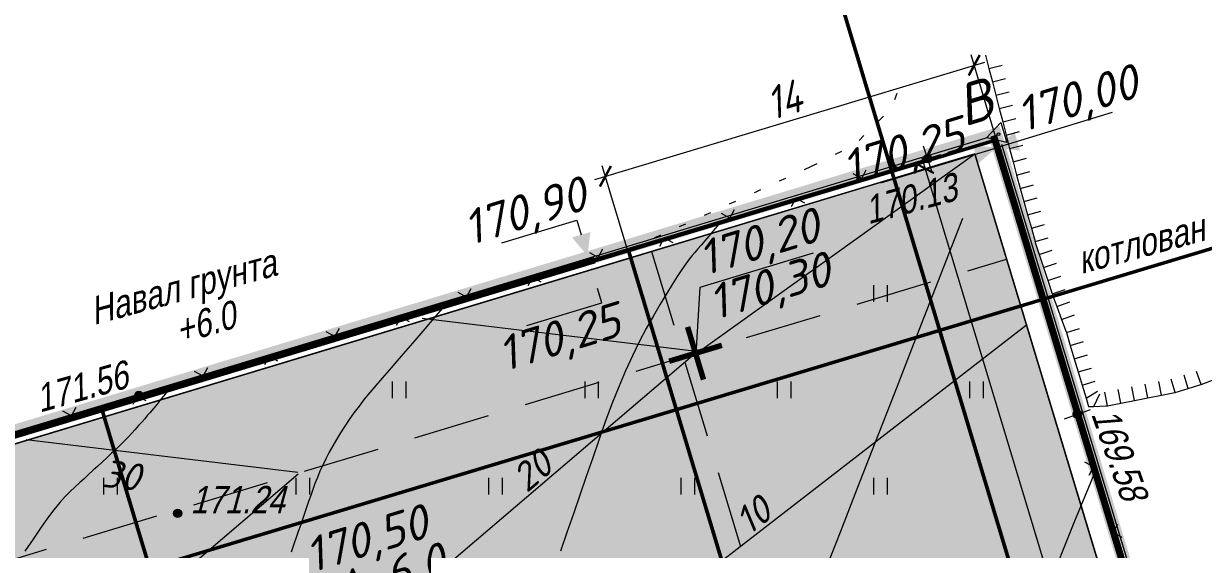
# Model space of a CAD drawing. Header units: millimetres. Extents: x -11347003 to 263213, y -3404021 to 236745.
# Drawn here: x -9126 to 33777, y 173037 to 192149 of the extents above; entities that cross this region are included whole.
import ezdxf

# ---------------------------------------------------------------- set-up
doc = ezdxf.new("R2010")
doc.units = ezdxf.units.MM
for name, pattern in [('20T1', [6, 4, -2]), ('ACAD_ISO05W100', [33, 24, -3, 0, -3, 0, -3]), ('HIDDEN', [5, 3, -2])]:
    doc.linetypes.add(name, pattern=pattern)
doc.layers.get('0').update_dxf_attribs({"lineweight": 13})
for name, color, linetype in [('23', 7, 'Continuous'), ('24', 7, 'Continuous'), ('24_Растительость', 7, 'Continuous'), ('25', 7, 'Continuous'), ('26', 32, 'Continuous'), ('38', 7, 'Continuous'), ('50', 1, 'Continuous'), ('Дороги отмостка', 5, 'Continuous')]:
    doc.layers.add(name, color=color, linetype=linetype)
for name, color, linetype, lineweight in [('Организация рельефа', 7, 'Continuous', 13), ('План зем.масс', 7, 'Continuous', 13), ('Разбивочный план', 7, 'Continuous', 13)]:
    doc.layers.add(name, color=color, linetype=linetype, lineweight=lineweight)
doc.styles.get("Standard").update_dxf_attribs({"font": 'arial.ttf'})
doc.styles.add('ГОСТ 2.304', font='CS_Gost2304.shx')
doc.styles.add('обычный', font='romans.shx', dxfattribs={"width": 0.8, "oblique": 15})
doc.dimstyles.new('цеп200', dxfattribs={"dimscale": 200, "dimtxt": 2.5, "dimasz": 2.5, "dimexe": 2, "dimexo": 0, "dimgap": 1, "dimtad": 1, "dimdec": 0, "dimzin": 9, "dimtxsty": 'обычный', "dimblk": 'OBLIQUE', "dimcen": 5, "dimdle": 2, "dimclrd": 256, "dimclre": 256, "dimclrt": 256, "dimadec": 1, "dimazin": 2, "dimtfac": 1, "dimtdec": 0, "dimtmove": 2, "dimatfit": 3, "dimfxl": 2, "dimlwd": -1, "dimlwe": -1, "dimarcsym": 0})

# ---------------------------------------------------------------- blocks, each defined once
blk = doc.blocks.new('_ArchTick')
at = {"color": 0, "linetype": 'ByBlock', "const_width": 0.15}
blk.add_lwpolyline([(-0.5, -0.5), (0.5, 0.5)], dxfattribs=at)
blk = doc.blocks.new('*D74')
at = {"layer": 'Defpoints', "color": 0, "lineweight": 13, "ltscale": 100, "transparency": 16777216}
for p in [(25460, 187420, 164922), (23666, 186878), (55797, 87014, 164922)]:
    blk.add_point(p, dxfattribs=at)
at = {"layer": 'Разбивочный план', "ltscale": 100, "transparency": 16777216}
for p, q in [((25460, 187420), (23283, 186762)), ((54119, 86089), (23550, 187261)), ((55797, 87014), (53620, 86356))]:
    blk.add_line(p, q, dxfattribs=at)
at = {"layer": 'Разбивочный план', "ltscale": 100, "transparency": 16777216, "xscale": 500, "yscale": 500, "zscale": 500}
for p, rotation in [((23666, 186878), 106.811867587814), ((54003, 86472), 286.811867587814)]:
    blk.add_blockref('_ArchTick', p, dxfattribs=dict(at, rotation=rotation))
at = {"layer": 'Разбивочный план', "lineweight": 18, "ltscale": 100, "transparency": 16777216, "insert": (39265, 136805), "char_height": 500, "attachment_point": 5, "rotation": 286.8119, "style": 'обычный'}
blk.add_mtext('104890', dxfattribs=at)
blk = doc.blocks.new('ывап')
at = {"layer": 'Организация рельефа', "const_width": 200}
for points in [[(-110638, 140223), (-111217, 142137)], [(-109970, 141469), (-111885, 140891)]]:
    blk.add_lwpolyline(points, dxfattribs=at)
blk = doc.blocks.new('подоснова')
at = {"layer": '38', "lineweight": 13}
for points in [[(2205455.857, 442976.834, 1), (2205455.557, 442976.834, 1)], [(2205427.177, 442968.233, 1), (2205426.877, 442968.233, 1)], [(2205461.307, 442967.548, 1), (2205461.007, 442967.548, 1)], [(2205428.59, 442963.944, 1), (2205428.29, 442963.944, 1)]]:
    blk.add_hatch(color=256, dxfattribs=at).paths.add_polyline_path(points)
at = {"layer": '23', "linetype": 'Continuous', "lineweight": 13}
for p, q in [((2205454.513, 442978.989), (2205454.606, 442979.222)), ((2205453.928, 442978.203), (2205454.105, 442978.379)), ((2205453.219, 442977.498), (2205453.396, 442977.674)), ((2205452.364, 442976.996), (2205452.588, 442977.107)), ((2205455.707, 442976.834), (2205453.312, 442976.116)), ((2205451.236, 442976.447), (2205451.461, 442976.551)), ((2205451.461, 442976.551), (2205451.463, 442976.552)), ((2205451.467, 442976.554), (2205451.691, 442976.665)), ((2205453.312, 442976.116), (2205453.48, 442976.427)), ((2205450.328, 442976.028), (2205450.555, 442976.133)), ((2205453.312, 442976.116), (2205450.918, 442975.398)), ((2205453.312, 442976.116), (2205453.001, 442976.284)), ((2205449.42, 442975.609), (2205449.474, 442975.633)), ((2205449.474, 442975.633), (2205449.647, 442975.713)), ((2205448.511, 442975.193), (2205448.738, 442975.297)), ((2205450.918, 442975.398), (2205448.523, 442974.68)), ((2205450.918, 442975.398), (2205450.75, 442975.086)), ((2205450.918, 442975.398), (2205451.229, 442975.23)), ((2205448.523, 442974.68), (2205446.128, 442973.961)), ((2205447.601, 442974.778), (2205447.828, 442974.882)), ((2205448.523, 442974.68), (2205448.212, 442974.847)), ((2205448.523, 442974.68), (2205448.691, 442974.991)), ((2205446.688, 442974.369), (2205446.917, 442974.471)), ((2205446.128, 442973.961), (2205443.734, 442973.243)), ((2205445.775, 442973.962), (2205446.003, 442974.064)), ((2205446.128, 442973.961), (2205445.961, 442973.65)), ((2205446.128, 442973.961), (2205446.44, 442973.794)), ((2205443.734, 442973.243), (2205443.423, 442973.411)), ((2205443.734, 442973.243), (2205443.901, 442973.555)), ((2205443.734, 442973.243), (2205441.339, 442972.525)), ((2205441.339, 442972.525), (2205438.945, 442971.807)), ((2205441.339, 442972.525), (2205441.172, 442972.214)), ((2205441.339, 442972.525), (2205441.65, 442972.358)), ((2205438.945, 442971.807), (2205439.112, 442972.118)), ((2205438.945, 442971.807), (2205436.55, 442971.089)), ((2205438.945, 442971.807), (2205438.633, 442971.975)), ((2205436.55, 442971.089), (2205434.155, 442970.371)), ((2205436.55, 442971.089), (2205436.382, 442970.778)), ((2205436.55, 442971.089), (2205436.861, 442970.921)), ((2205434.155, 442970.371), (2205431.761, 442969.653)), ((2205434.155, 442970.371), (2205433.844, 442970.538)), ((2205434.155, 442970.371), (2205434.323, 442970.682)), ((2205431.761, 442969.653), (2205429.366, 442968.934)), ((2205431.761, 442969.653), (2205431.593, 442969.341)), ((2205431.761, 442969.653), (2205432.072, 442969.485)), ((2205429.366, 442968.934), (2205429.055, 442969.102)), ((2205429.366, 442968.934), (2205429.534, 442969.246)), ((2205429.366, 442968.934), (2205427.027, 442968.233)), ((2205426.971, 442968.216), (2205424.578, 442967.493)), ((2205426.971, 442968.216), (2205426.804, 442967.905)), ((2205427.027, 442968.233), (2205426.971, 442968.216)), ((2205426.971, 442968.216), (2205427.283, 442968.049)), ((2205424.578, 442967.493), (2205424.745, 442967.805)), ((2205424.578, 442967.493), (2205422.185, 442966.771)), ((2205424.578, 442967.493), (2205424.267, 442967.66)), ((2205461.737, 442965.635), (2205461.157, 442967.548)), ((2205461.737, 442965.635), (2205461.425, 442965.802)), ((2205461.737, 442965.635), (2205461.57, 442965.323)), ((2205462.463, 442963.243), (2205461.737, 442965.635)), ((2205462.463, 442963.243), (2205462.629, 442963.554)), ((2205463.188, 442960.85), (2205462.463, 442963.243)), ((2205462.463, 442963.243), (2205462.774, 442963.076))]:
    blk.add_line(p, q, dxfattribs=at)
at = {"layer": '24', "linetype": 'Continuous', "lineweight": 13}
for points in [[(2205455.55, 442977.309), (2205455.864, 442976.359)], [(2205460.686, 442967.381), (2205461.628, 442967.716)]]:
    blk.add_lwpolyline(points, dxfattribs=at)
at = {"layer": '24_Растительость', "linetype": 'Continuous', "lineweight": 13}
for p, q in [((2205453.751, 442971.635), (2205453.751, 442972.235)), ((2205454.246, 442971.635), (2205454.246, 442972.235)), ((2205436.251, 442968.135), (2205436.251, 442968.735)), ((2205436.746, 442968.135), (2205436.746, 442968.735)), ((2205443.251, 442968.135), (2205443.251, 442968.735)), ((2205443.746, 442968.135), (2205443.746, 442968.735)), ((2205450.251, 442968.135), (2205450.251, 442968.735)), ((2205450.746, 442968.135), (2205450.746, 442968.735)), ((2205457.251, 442968.135), (2205457.251, 442968.735)), ((2205457.746, 442968.135), (2205457.746, 442968.735)), ((2205425.751, 442964.635), (2205425.751, 442965.235)), ((2205426.246, 442964.635), (2205426.246, 442965.235)), ((2205432.751, 442964.635), (2205432.751, 442965.235)), ((2205433.246, 442964.635), (2205433.246, 442965.235)), ((2205439.751, 442964.635), (2205439.751, 442965.235)), ((2205440.246, 442964.635), (2205440.246, 442965.235)), ((2205446.751, 442964.635), (2205446.751, 442965.235)), ((2205447.246, 442964.635), (2205447.246, 442965.235)), ((2205453.751, 442964.635), (2205453.751, 442965.235)), ((2205454.246, 442964.635), (2205454.246, 442965.235))]:
    blk.add_line(p, q, dxfattribs=at)
at = {"layer": '25', "linetype": 'Continuous', "lineweight": 13}
blk.add_line((2205462.191, 442967.848), (2205462.248, 442967.859), dxfattribs=at)
at = {"layer": '26', "linetype": 'Continuous', "lineweight": 13}
for p, q in [((2205457.815, 442980.598), (2205457.94, 442980.114)), ((2205457.94, 442980.114), (2205458.424, 442980.238)), ((2205457.94, 442980.114), (2205458.064, 442979.63)), ((2205458.064, 442979.63), (2205458.548, 442979.754)), ((2205458.064, 442979.63), (2205458.189, 442979.145)), ((2205458.189, 442979.145), (2205458.673, 442979.27)), ((2205458.189, 442979.145), (2205458.251, 442978.905)), ((2205458.251, 442978.905), (2205458.314, 442978.661)), ((2205458.314, 442978.661), (2205458.798, 442978.787)), ((2205458.314, 442978.661), (2205458.44, 442978.177)), ((2205458.44, 442978.177), (2205458.923, 442978.303)), ((2205458.44, 442978.177), (2205458.565, 442977.693)), ((2205458.565, 442977.693), (2205459.049, 442977.819)), ((2205458.565, 442977.693), (2205458.691, 442977.209)), ((2205458.692, 442977.206), (2205459.175, 442977.333)), ((2205458.692, 442977.206), (2205458.819, 442976.722)), ((2205458.819, 442976.722), (2205459.303, 442976.85)), ((2205458.819, 442976.722), (2205458.935, 442976.282)), ((2205458.947, 442976.239), (2205459.429, 442976.373)), ((2205458.935, 442976.282), (2205458.947, 442976.239)), ((2205458.947, 442976.239), (2205459.081, 442975.757)), ((2205459.081, 442975.757), (2205459.562, 442975.891)), ((2205459.081, 442975.757), (2205459.214, 442975.275)), ((2205459.214, 442975.275), (2205459.696, 442975.409)), ((2205459.214, 442975.275), (2205459.348, 442974.794)), ((2205459.348, 442974.794), (2205459.83, 442974.927)), ((2205459.348, 442974.794), (2205459.482, 442974.312)), ((2205459.482, 442974.312), (2205459.964, 442974.446)), ((2205459.482, 442974.312), (2205459.615, 442973.83)), ((2205459.615, 442973.83), (2205460.097, 442973.964)), ((2205459.615, 442973.83), (2205459.625, 442973.795)), ((2205459.625, 442973.795), (2205459.77, 442973.355)), ((2205459.77, 442973.355), (2205460.245, 442973.511)), ((2205459.77, 442973.355), (2205459.926, 442972.88)), ((2205459.926, 442972.88), (2205460.401, 442973.036)), ((2205459.926, 442972.88), (2205460.083, 442972.405)), ((2205460.083, 442972.405), (2205460.558, 442972.561)), ((2205460.083, 442972.405), (2205460.239, 442971.93)), ((2205460.239, 442971.93), (2205460.714, 442972.086)), ((2205460.239, 442971.93), (2205460.256, 442971.878)), ((2205460.256, 442971.878), (2205460.411, 442971.46)), ((2205460.411, 442971.46), (2205460.88, 442971.634)), ((2205460.411, 442971.46), (2205460.584, 442970.991)), ((2205460.584, 442970.991), (2205461.053, 442971.165)), ((2205460.584, 442970.991), (2205460.751, 442970.54)), ((2205460.751, 442970.54), (2205460.756, 442970.522)), ((2205460.756, 442970.522), (2205461.235, 442970.665)), ((2205460.756, 442970.522), (2205460.899, 442970.043)), ((2205460.899, 442970.043), (2205461.379, 442970.186)), ((2205460.899, 442970.043), (2205461.043, 442969.564)), ((2205461.043, 442969.564), (2205461.522, 442969.707)), ((2205461.043, 442969.564), (2205461.186, 442969.085)), ((2205461.186, 442969.085), (2205461.665, 442969.228)), ((2205461.186, 442969.085), (2205461.329, 442968.606)), ((2205465.663, 442968.633), (2205465.485, 442969.1)), ((2205461.329, 442968.606), (2205461.808, 442968.749)), ((2205461.329, 442968.606), (2205461.472, 442968.126)), ((2205463.72, 442968.147), (2205463.624, 442968.638)), ((2205464.211, 442968.243), (2205464.115, 442968.734)), ((2205464.707, 442968.34), (2205464.561, 442968.818)), ((2205465.185, 442968.486), (2205465.039, 442968.964)), ((2205465.185, 442968.486), (2205465.641, 442968.625)), ((2205465.641, 442968.625), (2205465.663, 442968.633)), ((2205465.663, 442968.633), (2205466.13, 442968.811)), ((2205461.472, 442968.126), (2205461.887, 442968.389)), ((2205461.749, 442967.834), (2205461.969, 442968.294)), ((2205462.248, 442967.859), (2205462.152, 442968.35)), ((2205462.739, 442967.955), (2205462.643, 442968.446)), ((2205463.23, 442968.051), (2205463.134, 442968.542)), ((2205463.72, 442968.147), (2205464.211, 442968.243)), ((2205464.211, 442968.243), (2205464.702, 442968.339)), ((2205464.707, 442968.34), (2205465.185, 442968.486)), ((2205461.472, 442968.126), (2205461.561, 442967.828)), ((2205461.561, 442967.828), (2205461.749, 442967.834)), ((2205461.749, 442967.834), (2205462.191, 442967.848)), ((2205462.248, 442967.859), (2205462.739, 442967.955)), ((2205462.739, 442967.955), (2205463.23, 442968.051)), ((2205463.23, 442968.051), (2205463.72, 442968.147))]:
    blk.add_line(p, q, dxfattribs=at)
for points in [[(2205456.981, 442974.663), (2205456.099, 442972.402), (2205455.274, 442970.288), (2205454.506, 442968.319), (2205453.794, 442966.496), (2205453.14, 442964.819), (2205452.542, 442963.287), (2205452.002, 442961.902)], [(2205448.251, 442974.599), (2205448.072, 442974.392), (2205447.905, 442974.198), (2205447.749, 442974.017), (2205447.604, 442973.85), (2205447.471, 442973.696), (2205447.35, 442973.556), (2205447.24, 442973.429), (2205447.142, 442973.315), (2205447.039, 442973.187), (2205446.915, 442973.018), (2205446.771, 442972.806), (2205446.606, 442972.554), (2205446.42, 442972.259), (2205446.213, 442971.923), (2205445.986, 442971.545), (2205445.737, 442971.126), (2205445.48, 442970.67), (2205445.226, 442970.185), (2205444.975, 442969.67), (2205444.727, 442969.124), (2205444.482, 442968.549), (2205444.24, 442967.944), (2205444.001, 442967.309), (2205443.765, 442966.644), (2205443.53, 442965.965), (2205443.296, 442965.285), (2205443.061, 442964.605), (2205442.827, 442963.925), (2205442.592, 442963.246), (2205442.358, 442962.566)], [(2205438.239, 442971.595), (2205437.819, 442971.11), (2205437.427, 442970.656), (2205437.061, 442970.233), (2205436.723, 442969.842), (2205436.411, 442969.482), (2205436.127, 442969.153), (2205435.87, 442968.856), (2205435.64, 442968.59), (2205435.428, 442968.34), (2205435.225, 442968.092), (2205435.033, 442967.846), (2205434.85, 442967.601), (2205434.676, 442967.357), (2205434.512, 442967.115), (2205434.358, 442966.874), (2205434.213, 442966.635), (2205434.077, 442966.398), (2205433.949, 442966.163), (2205433.829, 442965.931), (2205433.718, 442965.702), (2205433.614, 442965.475), (2205433.519, 442965.25), (2205433.432, 442965.029), (2205433.353, 442964.809), (2205433.277, 442964.592), (2205433.202, 442964.374), (2205433.127, 442964.156), (2205433.052, 442963.938), (2205432.977, 442963.72), (2205432.901, 442963.502), (2205432.826, 442963.284), (2205432.751, 442963.066), (2205432.666, 442962.825), (2205432.562, 442962.537)], [(2205428.226, 442968.593), (2205428.138, 442968.482), (2205428.055, 442968.378), (2205427.978, 442968.282), (2205427.907, 442968.192), (2205427.841, 442968.11), (2205427.781, 442968.035), (2205427.727, 442967.966), (2205427.678, 442967.905), (2205427.628, 442967.843), (2205427.568, 442967.771), (2205427.5, 442967.689), (2205427.422, 442967.598), (2205427.335, 442967.497), (2205427.239, 442967.385), (2205427.134, 442967.265), (2205427.02, 442967.134), (2205426.898, 442966.997), (2205426.77, 442966.858), (2205426.636, 442966.717), (2205426.496, 442966.573), (2205426.349, 442966.427), (2205426.197, 442966.279), (2205426.038, 442966.128), (2205425.873, 442965.975), (2205425.705, 442965.82), (2205425.537, 442965.666), (2205425.369, 442965.511), (2205425.201, 442965.357), (2205425.033, 442965.203), (2205424.865, 442965.049), (2205424.697, 442964.894), (2205424.53, 442964.74), (2205424.352, 442964.563), (2205424.156, 442964.342), (2205423.94, 442964.077), (2205423.705, 442963.767), (2205423.451, 442963.412), (2205423.178, 442963.012), (2205422.886, 442962.568)], [(2205461.79, 442965.437), (2205461.41, 442964.539), (2205461.048, 442963.664), (2205460.706, 442962.814), (2205460.381, 442961.989)]]:
    blk.add_lwpolyline(points, dxfattribs=at)
at = {"layer": '38', "lineweight": 13}
for centre in [(2205455.707, 442976.834), (2205427.027, 442968.233), (2205461.157, 442967.548), (2205428.44, 442963.944)]:
    blk.add_circle(centre, 0.15, dxfattribs=at)
at = {"layer": '50', "linetype": 'Continuous', "lineweight": 13}
for p, q in [((2205457.857, 442977.599), (2205458.371, 442978.146)), ((2205458.371, 442978.146), (2205458.588, 442977.428)), ((2205310.971, 442933.219), (2205457.929, 442977.621)), ((2205458.588, 442977.428), (2205457.857, 442977.599)), ((2205458.396, 442977.37), (2205503.332, 442828.64))]:
    blk.add_line(p, q, dxfattribs=at)
blk.add_circle((2205458.288, 442977.729), 0.05, dxfattribs=at)
at = {"layer": '25', "linetype": 'Continuous', "lineweight": 13, "oblique": 15, "width": 0.8}
for s, rotation, p in [('котлован -6.0', 15.1761, (2205461.297, 442972.642)), ('Навал грунта', 15.1761, (2205425.394, 442970.786)), ('+6.0', 16.4355, (2205428.511, 442970.088))]:
    blk.add_text(s, height=1, rotation=rotation, dxfattribs=at).set_placement(p)
at = {"layer": '38', "lineweight": 13, "oblique": 15, "width": 0.8}
for s, rotation, p in [('170.13    ', 15.2358, (2205453.557, 442974.449)), ('171.56    ', 15.7792, (2205423.422, 442967.601)), ('169.58    ', 289.3333, (2205461.65, 442967.56))]:
    blk.add_text(s, height=1, rotation=rotation, dxfattribs=at).set_placement(p)
blk.add_text('171.24    ', height=1, dxfattribs=at).set_placement((2205428.9, 442963.94))
blk = doc.blocks.new('*D252')
at = {"layer": 'Defpoints', "color": 0, "lineweight": 13, "ltscale": 100, "transparency": 16777216}
for p in [(25442, 190634), (26257, 187926), (12845, 183891)]:
    blk.add_point(p, dxfattribs=at)
at = {"layer": 'План зем.масс', "ltscale": 100, "transparency": 16777216}
for p, q in [((26257, 187926), (25327, 191017)), ((11648, 186484), (25825, 190749)), ((12845, 183891), (11915, 186982))]:
    blk.add_line(p, q, dxfattribs=at)
at = {"layer": 'План зем.масс', "ltscale": 100, "transparency": 16777216, "xscale": 600, "yscale": 600, "zscale": 600}
for p, rotation in [((25442, 190634), 16.74579293206973), ((12031, 186599), 196.7457929320697)]:
    blk.add_blockref('_ArchTick', p, dxfattribs=dict(at, rotation=rotation))
at = {"layer": 'План зем.масс', "lineweight": 15, "ltscale": 100, "transparency": 16777216, "insert": (18506, 189383), "char_height": 1200, "attachment_point": 5, "rotation": 16.7458, "style": 'обычный'}
blk.add_mtext('14', dxfattribs=at)

msp = doc.modelspace()

# ---------------------------------------------------------------- hatches: boundary and pattern name
at = {"layer": 'Дороги отмостка', "ltscale": 100, "true_color": 0xb3b3b3, "transparency": 33554636}
h = msp.add_hatch(color=253, dxfattribs=at)
h.dxf.hatch_style = 1
edge = h.paths.add_edge_path()
edge.add_line((-173193.1, -42190.78), (-169868.53, -53194.07))
edge.add_line((-169868.53, -53194.07), (43363.33, 11128.7))
edge.add_arc((50622.86, -13304.75), 25489.1, 61.597888, 106.547434, ccw=False)
edge.add_arc((49632.09, -13444.31), 26095.55, 15.89707, 59.829846, ccw=False)
edge.add_line((74729.62, -6296.48), (88497.06, -58459.16))
edge.add_line((88497.06, -58459.16), (96402.73, -56358.49))
edge.add_line((96402.73, -56358.49), (82925.05, -5636.74))
edge.add_line((82925.05, -5636.74), (82132.84, -2655.36))
edge.add_arc((106123.06, 4065.73), 24913.93, 106.820462, 195.650713, ccw=False)
edge.add_line((98913.63, 27913.74), (189357.24, 55296.68))
edge.add_line((189357.24, 55296.68), (185978.78, 66478.32))
edge.add_line((185978.78, 66478.32), (84019.88, 35614.25))
edge.add_line((84019.88, 35614.25), (70016.49, 31388.54))
edge.add_arc((68281.13, 37132.11), 6000, 196.861208, 286.811603, ccw=False)
edge.add_line((62539.07, 35391.79), (47679.91, 84561.8))
edge.add_line((47679.91, 84561.8), (48908.85, 84932.92))
edge.add_line((48908.85, 84932.92), (48332.86, 84758.56))
edge.add_line((48332.86, 84758.56), (48331.68, 84758.14))
edge.add_line((48331.68, 84758.14), (47827.2, 86435.15))
edge.add_line((47827.2, 86435.15), (55292.77, 88691.02))
edge.add_line((55292.77, 88691.02), (55797.25, 87014.01))
edge.add_line((55797.25, 87014.01), (29220.25, 174975.45))
edge.add_line((29220.25, 174975.45), (25460.25, 187419.82))
edge.add_line((25460.25, 187419.82), (13015.88, 183659.83))
edge.add_line((13015.88, 183659.83), (-120689.34, 143261.64))
edge.add_line((-120689.34, 143261.64), (-116349.46, 128903.14))
edge.add_line((-116349.46, 128903.14), (-75470.99, -6401.08))
edge.add_arc((-81214.58, -8136.35), 6000, -73.188144, 16.810756, ccw=False)
edge.add_line((-79479.2, -13879.91), (-173193.1, -42190.78))
h.paths.add_polyline_path([(-67295.96, 9558.78), (-38669.05, 18208.23), (-38673.48, 18205.26), (-37716.22, 18494.49), (-37711.79, 18497.46), (-9334.09, 27071.61), (-9335.24, 27075.47), (-8377.98, 27364.7), (-8376.83, 27360.84), (20964.54, 36226.16), (20962.79, 36232.02), (21920.05, 36521.25), (21921.8, 36515.39), (38672.68, 41576.57), (35335.25, 52622.37), (35335.24, 52622.37), (34698.93, 54728.34), (34698.94, 54728.34), (31555.89, 65130.83), (31556.02, 65130.87), (31266.79, 66088.13), (31266.65, 66088.09), (29882.69, 70668.55), (33027.46, 76536.44), (32674.08, 76725.82), (32655.41, 76723.38), (29829.97, 78225.69), (29853.58, 78237.41), (29479.89, 78419.27), (28246.56, 76083.63), (28126.22, 76481.9), (31256.24, 82322.26), (30944.81, 82489.16), (30906.18, 82515.83), (28080.75, 84018.13), (28083.21, 84022.82), (27730.65, 84211.76), (26490.1, 81897), (25815.58, 84131.69), (28945.65, 89972.15), (28593.09, 90161.1), (27997.8, 90480.13), (26287.67, 91396.64), (25744.23, 91687.89), (25396.45, 91817.59), (24179, 89545.93), (22914.44, 93731.24), (26045.01, 99571.95), (25692.43, 99760.86), (25420.91, 99906.42), (23172.83, 101111.23), (22871.99, 101272.46), (22519.43, 101461.41), (21278.3, 99146.32), (21164.61, 99522.62), (24294.96, 105362.85), (23934.46, 105556), (23520.86, 105777.71), (21356.12, 106937.85), (21120.84, 107063.95), (20769.14, 107252.48), (19528.47, 104937.7), (17478.19, 111723.47), (20608.93, 117564.45), (20248.64, 117757.54), (19840.68, 117976.18), (17740.96, 119101.48), (17435.92, 119265), (17075.59, 119458.06), (15842.52, 117138.68), (15728.8, 117514.98), (18859.16, 123355.9), (18498.92, 123548.93), (18187.75, 123715.73), (15999.72, 124888.36), (15686.08, 125056.44), (15333.52, 125245.39), (14092.55, 122929.84), (13199.15, 125885.75), (13199.36, 125885.82), (12910.13, 126843.08), (12909.92, 126843.01), (10903.11, 133484.91), (10903.2, 133484.94), (10613.97, 134442.2), (10613.88, 134442.17), (8921.41, 140043.7), (12050.81, 145883.1), (11698.25, 146072.05), (11269.06, 146302.06), (8877.76, 147583.63), (8525.2, 147772.57), (7724.66, 146278.82), (7285.24, 145458.9), (7151.21, 145903.12), (10281.61, 151744.19), (9929.05, 151933.14), (9481.76, 152172.52), (7517.49, 153225.23), (7108.35, 153443.95), (6756.1, 153633.84), (5514.95, 151317.97), (4898.53, 153361.66), (8029.99, 159204.72), (7677.42, 159393.66), (7220.99, 159638.28), (5312.71, 160660.98), (4856.77, 160904.85), (4504.04, 161094.37), (3263.04, 158777.95), (2108.94, 162600.37), (2107.41, 162599.96), (1818.18, 163557.22), (1820.31, 163557.81), (440.28, 168127.42), (-16314.54, 163065.06), (-16314.49, 163065.38), (-17271.75, 162776.15), (-17271.66, 162775.87), (-105533.76, 136108.02), (-99477.24, 116063.8), (-99475, 116064.47), (-99188.08, 115106.52), (-99188, 115106.54), (-89085.11, 81670.69), (-89081.02, 81671.92), (-88794.1, 80713.96), (-88795.87, 80713.43), (-87850.31, 77584.1), (-87847.11, 77585.05), (-86921.53, 74521.83), (-86924.74, 74520.88), (-78727.42, 47391.57), (-78721.28, 47392.67), (-78434.36, 46434.72), (-78438.17, 46434.31)], flags=0)
edge = h.paths.add_edge_path(flags=16)
edge.add_line((-7599.57, 169073.17), (-328.42, 171270.1))
edge.add_arc((1118.98, 166468.1), 5015.39, -23.678678, 106.773719, ccw=False)
edge.add_line((5712.14, 164453.89), (4504.04, 161094.37))
edge.add_line((4504.04, 161094.37), (4856.77, 160904.85))
edge.add_line((4856.77, 160904.85), (5312.71, 160660.98))
edge.add_line((5312.71, 160660.98), (7220.99, 159638.28))
edge.add_line((7220.99, 159638.28), (7677.42, 159393.66))
edge.add_line((7677.42, 159393.66), (8029.99, 159204.72))
edge.add_line((8029.99, 159204.72), (4898.53, 153361.66))
edge.add_line((4898.53, 153361.66), (5514.95, 151317.97))
edge.add_line((5514.95, 151317.97), (6756.1, 153633.84))
edge.add_line((6756.1, 153633.84), (7108.35, 153443.95))
edge.add_line((7108.35, 153443.95), (7517.49, 153225.23))
edge.add_line((7517.49, 153225.23), (9481.76, 152172.52))
edge.add_line((9481.76, 152172.52), (9929.05, 151933.14))
edge.add_line((9929.05, 151933.14), (10281.61, 151744.19))
edge.add_line((10281.61, 151744.19), (7151.21, 145903.12))
edge.add_line((7151.21, 145903.12), (7285.24, 145458.9))
edge.add_line((7285.24, 145458.9), (7724.66, 146278.82))
edge.add_line((7724.66, 146278.82), (8525.2, 147772.57))
edge.add_line((8525.2, 147772.57), (8877.76, 147583.63))
edge.add_line((8877.76, 147583.63), (11269.06, 146302.06))
edge.add_line((11269.06, 146302.06), (11698.25, 146072.05))
edge.add_line((11698.25, 146072.05), (12050.81, 145883.1))
edge.add_line((12050.81, 145883.1), (10172.03, 142377.45))
edge.add_line((10172.03, 142377.45), (11719.9, 137254.5))
edge.add_line((11719.9, 137254.5), (12761.13, 133808.37))
edge.add_line((12761.13, 133808.37), (15055.02, 126216.31))
edge.add_line((15055.02, 126216.31), (13262.88, 125674.82))
edge.add_line((13262.88, 125674.82), (14092.55, 122929.84))
edge.add_line((14092.55, 122929.84), (15333.52, 125245.39))
edge.add_line((15333.52, 125245.39), (15686.08, 125056.44))
edge.add_line((15686.08, 125056.44), (15999.72, 124888.36))
edge.add_line((15999.72, 124888.36), (18187.75, 123715.73))
edge.add_line((18187.75, 123715.73), (18498.92, 123548.93))
edge.add_line((18498.92, 123548.93), (18859.16, 123355.9))
edge.add_line((18859.16, 123355.9), (15728.8, 117514.98))
edge.add_line((15728.8, 117514.98), (15842.52, 117138.68))
edge.add_line((15842.52, 117138.68), (17075.59, 119458.06))
edge.add_line((17075.59, 119458.06), (17435.92, 119265))
edge.add_line((17435.92, 119265), (17740.96, 119101.48))
edge.add_line((17740.96, 119101.48), (19840.68, 117976.18))
edge.add_line((19840.68, 117976.18), (20248.64, 117757.54))
edge.add_line((20248.64, 117757.54), (20608.93, 117564.45))
edge.add_line((20608.93, 117564.45), (17478.19, 111723.47))
edge.add_line((17478.19, 111723.47), (17753.43, 110812.52))
edge.add_line((17753.43, 110812.52), (18100.51, 109663.81))
edge.add_line((18100.51, 109663.81), (18675.73, 107760.02))
edge.add_line((18675.73, 107760.02), (18794.66, 107366.39))
edge.add_line((18794.66, 107366.39), (19528.47, 104937.7))
edge.add_line((19528.47, 104937.7), (20769.14, 107252.48))
edge.add_line((20769.14, 107252.48), (21120.84, 107063.95))
edge.add_line((21120.84, 107063.95), (21356.12, 106937.85))
edge.add_line((21356.12, 106937.85), (23520.86, 105777.71))
edge.add_line((23520.86, 105777.71), (23934.46, 105556))
edge.add_line((23934.46, 105556), (24294.96, 105362.85))
edge.add_line((24294.96, 105362.85), (21164.61, 99522.62))
edge.add_line((21164.61, 99522.62), (21278.3, 99146.32))
edge.add_line((21278.3, 99146.32), (22519.43, 101461.41))
edge.add_line((22519.43, 101461.41), (22871.99, 101272.46))
edge.add_line((22871.99, 101272.46), (23130.62, 101133.85))
edge.add_line((23130.62, 101133.85), (25406.28, 99914.26))
edge.add_line((25406.28, 99914.26), (25692.43, 99760.86))
edge.add_line((25692.43, 99760.86), (26045.01, 99571.95))
edge.add_line((26045.01, 99571.95), (22914.44, 93731.24))
edge.add_line((22914.44, 93731.24), (24179, 89545.93))
edge.add_line((24179, 89545.93), (25396.45, 91817.59))
edge.add_line((25396.45, 91817.59), (25744.23, 91687.89))
edge.add_line((25744.23, 91687.89), (26287.67, 91396.64))
edge.add_line((26287.67, 91396.64), (27997.8, 90480.13))
edge.add_line((27997.8, 90480.13), (28593.09, 90161.1))
edge.add_line((28593.09, 90161.1), (28945.65, 89972.15))
edge.add_line((28945.65, 89972.15), (25815.58, 84131.69))
edge.add_line((25815.58, 84131.69), (26490.1, 81897))
edge.add_line((26490.1, 81897), (27730.65, 84211.76))
edge.add_line((27730.65, 84211.76), (28083.21, 84022.82))
edge.add_line((28083.21, 84022.82), (28080.75, 84018.13))
edge.add_line((28080.75, 84018.13), (30906.18, 82515.83))
edge.add_line((30906.18, 82515.83), (30944.81, 82489.16))
edge.add_line((30944.81, 82489.16), (31256.24, 82322.26))
edge.add_line((31256.24, 82322.26), (28126.22, 76481.9))
edge.add_line((28126.22, 76481.9), (28246.56, 76083.63))
edge.add_line((28246.56, 76083.63), (29479.89, 78419.27))
edge.add_line((29479.89, 78419.27), (29853.56, 78237.39))
edge.add_line((29853.56, 78237.39), (29829.97, 78225.69))
edge.add_line((29829.97, 78225.69), (32655.41, 76723.38))
edge.add_line((32655.41, 76723.38), (32674.08, 76725.82))
edge.add_line((32674.08, 76725.82), (33027.46, 76536.44))
edge.add_line((33027.46, 76536.44), (32555.09, 75655.04))
edge.add_line((32555.09, 75655.04), (34382.93, 74675.45))
edge.add_arc((32965.82, 72031.24), 3000, 16.802462, 61.811876, ccw=False)
edge.add_line((35837.75, 72898.46), (43910.72, 46164.96))
edge.add_arc((37688.23, 44285.98), 6500, -73.186047, 16.802462, ccw=False)
edge.add_line((39568.45, 38063.86), (-63795.62, 6829.33))
edge.add_arc((-65820.45, 13530.08), 7000, 196.811876, 286.813756, ccw=False)
edge.add_line((-72521.27, 11505.47), (-107823.47, 128344.63))
edge.add_arc((-98250.88, 131236.93), 10000, 106.811876, 196.811876, ccw=False)
edge.add_line((-101143.18, 140809.53), (-7599.57, 169073.17))
edge = h.paths.add_edge_path(flags=16)
edge.add_arc((-51603.19, 1614.13), 3500, 61.79635, 151.827402, ccw=False)
edge.add_line((-49949.06, 4698.59), (-47146, 3195.37))
edge.add_line((-47146, 3195.37), (-15271.5, 12843.15))
edge.add_line((-15271.5, 12843.15), (-13769.8, 15647.03))
edge.add_arc((-10684.45, 13994.58), 3500, 61.79635, 151.827402, ccw=False)
edge.add_line((-9030.32, 17079.03), (-6227.26, 15575.81))
edge.add_line((-6227.26, 15575.81), (26386.52, 25429.87))
edge.add_line((26386.52, 25429.87), (28182.43, 28783.07))
edge.add_arc((32751.59, 26428.92), 5139.97, 83.765376, 152.741314, ccw=False)
edge.add_line((33309.79, 31538.49), (40725.34, 30508.42))
edge.add_arc((39825.06, 24213.59), 6358.88, 25.104889, 81.860847, ccw=False)
edge.add_arc((43141.73, 25989.36), 2609.85, -73.959673, 20.691546, ccw=False)
edge.add_line((43862.87, 23481.12), (-53012.96, -5789.29))
edge.add_arc((-53736.04, -3396.14), 2500, 196.563536, 286.811856, ccw=False)
edge.add_line((-56132.3, -4108.84), (-56293.67, -3566.28))
edge.add_arc((-49905.02, -1824.79), 6621.75, 153.387876, 195.247904, ccw=False)
edge.add_line((-55825.26, 1141.41), (-54688.54, 3266.59))
edge = h.paths.add_edge_path(flags=16)
edge.add_line((49003.73, 36519.35), (51875.51, 37387.04))
edge.add_arc((52453.97, 35472.53), 2000, 16.811876, 106.811876, ccw=False)
edge.add_line((54368.49, 36050.99), (55315.72, 32899.45))
edge.add_arc((51930.22, 32015.94), 3498.89, -163.20637, 14.626183, ccw=False)
edge.add_line((48580.56, 31005.02), (47667.67, 34026.37))
edge.add_arc((49582.19, 34604.84), 2000, 106.811876, 196.811876, ccw=False)
edge = h.paths.add_edge_path(flags=16)
edge.add_line((-67366.24, 1358.87), (-64494.46, 2226.56))
edge.add_arc((-63916, 312.04), 2000, 16.811876, 106.811876, ccw=False)
edge.add_line((-62001.48, 890.5), (-61054.25, -2261.04))
edge.add_arc((-64439.75, -3144.55), 3498.89, -163.20637, 14.626183, ccw=False)
edge.add_line((-67789.41, -4155.47), (-68702.29, -1134.11))
edge.add_arc((-66787.78, -555.65), 2000, 106.811876, 196.811876, ccw=False)

# ---------------------------------------------------------------- linework, layer by layer
at = {"color": 242, "linetype": 'ACAD_ISO05W100', "lineweight": 40, "ltscale": 400, "const_width": 500}
msp.add_lwpolyline([(-76220.19, -5851.77), (71384.47, 38568.32), (26205.44, 188096.47), (-121350, 143513.48)], close=True, dxfattribs=at)
msp.add_lwpolyline([(83130.24, 35345.54), (70045.06, 31392, -0.41419718), (62566.23, 35399.89), (47707.07, 84569.9), (48019.2, 84664.21), (48019.26, 84664.03), (48267.37, 84739), (48269.36, 84739.7), (55797.25, 87014.01), (55797.25, 87014.01), (55797.25, 87014.01), (55797.25, 87014.01), (29220.25, 174975.45), (25460.25, 187419.82), (12126.23, 183391.12), (-120689.34, 143261.64), (-116349.51, 128903.31), (-116349.51, 128903.31), (-75370.87, -6723.95, -0.3966123), (-79479.2, -13879.91), (-174082.75, -42459.48)], format="xyb")
at = {"color": 1, "lineweight": 13, "elevation": -77.61}
msp.add_lwpolyline([(84019.88, 35614.25), (70016.49, 31388.54, -0.41396001), (62539.07, 35391.79), (47679.91, 84561.8), (48908.85, 84932.92), (48332.86, 84758.56), (48331.68, 84758.14), (47827.2, 86435.15), (55292.77, 88691.02), (55797.25, 87014.01), (29220.25, 174975.45), (25460.25, 187419.82), (13015.88, 183659.83), (-120689.34, 143261.64), (-116349.46, 128903.14), (-75470.99, -6401.08, -0.41420794), (-79479.2, -13879.91), (-173193.1, -42190.78), (-169868.53, -53194.07), (43363.33, 11128.7, -0.19868352), (62746.92, 9116.25, -0.19407593), (74729.62, -6296.48), (88497.06, -58459.16)], format="xyb", dxfattribs=at)
at = {"linetype": '20T1', "lineweight": 13, "ltscale": 700}
msp.add_lwpolyline([(13706.97, 183867.8), (60635.87, 28548.14)], dxfattribs=at)
at = {"linetype": '20T1', "ltscale": 700, "elevation": -164922.39}
msp.add_lwpolyline([(-119531.94, 139432.38), (26617.26, 183590.48)], dxfattribs=at)
at = {"ltscale": 100}
msp.add_lwpolyline([(-99952.08, 149527.24), (6328.64, 181639.32)], dxfattribs=at)
at = {"layer": 'Организация рельефа', "lineweight": 13, "elevation": -164922.39}
for points in [[(30458.7, 188919.45), (26252.57, 187634.33), (26252.57, 187634.33)], [(22043.33, 186359.47), (26252.57, 187634.33), (26252.57, 187634.33)]]:
    msp.add_lwpolyline(points, dxfattribs=at)
at = {"layer": 'Организация рельефа', "elevation": -164922.39}
for points in [[(25493.41, 187404.96, 700, 0, 0), (26252.57, 187634.33, 0, 0, 0)], [(27010.86, 187866.57, 700, 0, 0), (26252.57, 187634.33, 0, 0, 0)]]:
    msp.add_lwpolyline(points, format="xyseb", dxfattribs=at)
at = {"layer": 'Организация рельефа', "color": 127, "linetype": 'HIDDEN', "ltscale": 500, "const_width": 250, "elevation": -164922.39}
msp.add_lwpolyline([(26151.47, 188079.76), (71280.22, 38634.85)], dxfattribs=at)
at = {"layer": 'Организация рельефа'}
for points in [[(-75682.49, -5689.96), (-120687.44, 143262.22), (25460.25, 187419.82), (55799.23, 87014.71)], [(19587.44, 183799.15), (15464.96, 182554.81), (15315.96, 180151.02)]]:
    msp.add_lwpolyline(points, dxfattribs=at)
at = {"layer": 'Организация рельефа', "color": 1, "lineweight": 13}
for points in [[(15364.57, 180183.32), (25460.25, 187419.82)], [(15245.49, 180241.87), (5362.36, 181436)], [(5712.14, 164453.89), (5712.14, 164453.89), (27340.25, 181197.63)]]:
    msp.add_lwpolyline(points, dxfattribs=at)
at = {"layer": 'Организация рельефа', "elevation": 164922.39}
msp.add_lwpolyline([(25460.25, 187419.82), (27340.25, 181197.63)], dxfattribs=at)
at = {"layer": 'Организация рельефа', "lineweight": 13}
for points in [[(8270.47, 184179.86), (10990.89, 185001.82), (11150.25, 184474.4)], [(9178.84, 181173.45), (11899.26, 181995.41), (11739.9, 182522.84)]]:
    msp.add_lwpolyline(points, dxfattribs=at)
at = {"layer": 'Организация рельефа'}
for points in [[(11150.25, 184474.4, 700, 0, 0), (11379.62, 183715.23, 0, 0, 0)], [(11739.9, 182522.84, 700, 0, 0), (11510.52, 183282, 0, 0, 0)]]:
    msp.add_lwpolyline(points, format="xyseb", dxfattribs=at)
at = {"layer": 'Организация рельефа', "color": 127, "linetype": 'HIDDEN', "ltscale": 500, "const_width": 250}
msp.add_lwpolyline([(-78052.2, 1115.8), (-121061.39, 143462.63), (11638.91, 183557.18), (11638.91, 183557.18)], dxfattribs=at)
at = {"layer": 'Организация рельефа', "color": 1, "lineweight": 13, "elevation": 164922.39}
for points in [[(15278.71, 180151.04), (4036.5, 170547.59)], [(846.27, 175829.78), (-9036.86, 177023.9)], [(863.96, 175771.23), (-6642.2, 169362.43)]]:
    msp.add_lwpolyline(points, dxfattribs=at)
at = {"layer": 'План зем.масс', "color": 242, "linetype": 'ACAD_ISO05W100', "lineweight": 40, "ltscale": 400, "const_width": 500}
msp.add_lwpolyline([(-76220.19, -5851.77), (71384.47, 38568.32), (26205.44, 188096.47), (-121350, 143513.48)], close=True, dxfattribs=at)
at = {"layer": 'План зем.масс', "lineweight": 50}
for points in [[(-121191.24, 143561.45), (26256.81, 187926.47)], [(73079.91, 32308.93), (26256.81, 187926.47)]]:
    msp.add_lwpolyline(points, dxfattribs=at)
at = {"layer": 'План зем.масс', "lineweight": 50, "elevation": -11.64}
for points in [[(59697.1, 28273.93), (12871.71, 183899.09)], [(40548.53, 22500.51), (-6280.14, 178136.57)]]:
    msp.add_lwpolyline(points, dxfattribs=at)
at = {"layer": 'Разбивочный план', "lineweight": 50}
msp.add_lwpolyline([(67403.23, 37369.49), (9777.79, 228888.83)], dxfattribs=at)
at = {"layer": 'Разбивочный план', "lineweight": 50, "elevation": 11.64}
msp.add_lwpolyline([(-119454.79, 137790.31), (72063.71, 195415.5)], dxfattribs=at)

# ---------------------------------------------------------------- block references
at = {"lineweight": 9, "xscale": 1000, "yscale": 1000, "zscale": 1000}
msp.add_blockref('подоснова', (-2205431962, -442789597.51), dxfattribs=at)
at = {"layer": 'Организация рельефа'}
msp.add_blockref('ывап', (126236.13, 38986.45), dxfattribs=at)

# ---------------------------------------------------------------- texts
at = {"insert": (24627.06, 189827.21, 171422.39), "char_height": 1500, "attachment_point": 1, "rotation": 17, "style": 'ГОСТ 2.304'}
msp.add_mtext_dynamic_manual_height_columns('{\\fISOCPEUR|b0|i1|c204|p34;В}', width=6270.0515, gutter_width=12.5, heights=[0], dxfattribs=at)
at = {"layer": 'Организация рельефа', "color": 1, "ltscale": 100, "style": 'ГОСТ 2.304'}
for s, width, insert, char_height, attachment_point, rotation in [('{\\fISOCPEUR|b0|i1|c204|p34;170,00}', 13081.6654, (31142.42, 190687.32, -6000), 1250, 3, 16.749192), ('{\\fISOCPEUR|b0|i1|c204|p34;170,2\\fISOCPEUR|b0|i1|c0|p34;5}', 13081.6654, (20490.95, 187447.11, -6000), 1250, 1, 17.090679), ('{\\fISOCPEUR|b0|i1|c204|p34;170,\\fISOCPEUR|b0|i1|c0|p34;9\\fISOCPEUR|b0|i1|c204|p34;0}', 13081.6654, (6718.09, 185267.51, 158922.39), 1250, 1, 17.090679), ('{\\fISOCPEUR|b0|i1|c204|p34;170,20}', 13081.6654, (15262.04, 184168.39, -170922.39), 1250, 1, 16.796013), ('{\\fISOCPEUR|b0|i1|c204|p34;\\C256;170,30}', 13081.6654, (15636.01, 182561.6, -170922.39), 1250, 1, 16.796013), ('{\\fISOCPEUR|b0|i1|c204|p34;170,25}', 13081.6654, (7976.97, 180683.64, 323844.79), 1250, 1, 17.090679), ('{\\fISOCPEUR|b0|i1|c204|p34;20}', 2705.062, (9165.5, 175061.67, 488379.15), 1000, 7, 40.467239), ('{\\fISOCPEUR|b0|i1|c204|p34;30}', 2705.062, (-6330.07, 175316.86, 488379.15), 1000, 7, 353.263872), ('{\\fISOCPEUR|b0|i1|c204|p34;10}', 2705.062, (17235.1, 173517.15, 488390.79), 1000, 7, 37.72197), ('{\\fISOCPEUR|b0|i1|c204|p34;170,50}', 13081.6654, (965.72, 173374.12, -170922.39), 1250, 1, 16.796013)]:
    msp.add_mtext_dynamic_manual_height_columns(s, width=width, gutter_width=1250, heights=[0], dxfattribs=dict(at, insert=insert, char_height=char_height, attachment_point=attachment_point, rotation=rotation))
at = {"layer": 'Разбивочный план', "ltscale": 100, "insert": (1126.48, 171839.84), "char_height": 1250, "attachment_point": 1, "rotation": 16.767679, "style": 'ГОСТ 2.304'}
msp.add_mtext_dynamic_manual_height_columns('{\\fISOCPEUR|b0|i1|c204|p34;3А-6,0}', width=6499.8751, gutter_width=1250, heights=[0], dxfattribs=at)

# ---------------------------------------------------------------- dimensions: what is measured, and where the dimension line sits
at = {"layer": 'План зем.масс', "lineweight": 15, "ltscale": 100}
dim = msp.add_aligned_dim(p1=(12845.38, 183891.17), p2=(26256.81, 187926.47), distance=2827.65, dimstyle='цеп200', override={"dimtxt": 6, "dimasz": 3, "dimdec": 1, "dimlfac": 0.001, "dimrnd": 1, "dimblk1": 'ArchTick', "dimblk2": 'ArchTick', "dimsah": 1}, dxfattribs=at)
dim.commit()
dim.dimension.update_dxf_attribs({"geometry": '*D252', "text_midpoint": (18505.87, 189382.62)})
at = {"layer": 'Разбивочный план', "lineweight": 18, "ltscale": 100}
dim = msp.add_aligned_dim(p1=(55797.22, 87014.1, 164922.39), p2=(25460.25, 187419.82, 164922.39), distance=1874.48, dimstyle='цеп200', override={"dimrnd": 10, "dimblk1": 'ArchTick', "dimblk2": 'ArchTick', "dimsah": 1}, dxfattribs=at)
dim.commit()
dim.dimension.update_dxf_attribs({"geometry": '*D74', "text_midpoint": (39265.14, 136804.96)})

doc.saveas('drawing.dxf')
